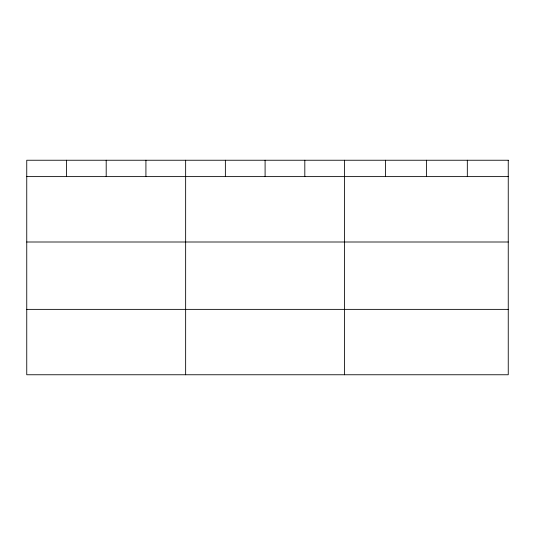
<?xml version="1.0" encoding="UTF-8"?>
<svg xmlns="http://www.w3.org/2000/svg" width="535" height="535" viewBox="0 0 535 535"><rect width="100%" height="100%" fill="white"/><g stroke="black" fill="none" stroke-linecap="round" stroke-linejoin="round"><path stroke-width="0.8" d="M26.75 176.61L508.25 176.61M26.75 242.001L508.25 242.001M26.75 309.37L508.25 309.37M467.322 160.239L467.322 176.61M426.395 160.239L426.395 176.61M385.467 160.239L385.467 176.61M344.54 160.239L344.54 374.761M304.816 160.239L304.816 176.61M265.092 160.239L265.092 176.61M225.369 160.239L225.369 176.61M185.645 160.239L185.645 374.761M145.921 160.239L145.921 176.61M106.198 160.239L106.198 176.61M66.474 160.239L66.474 176.61M508.25 160.239L26.75 160.239L26.75 374.761L508.25 374.761L508.25 160.239"/></g></svg>
